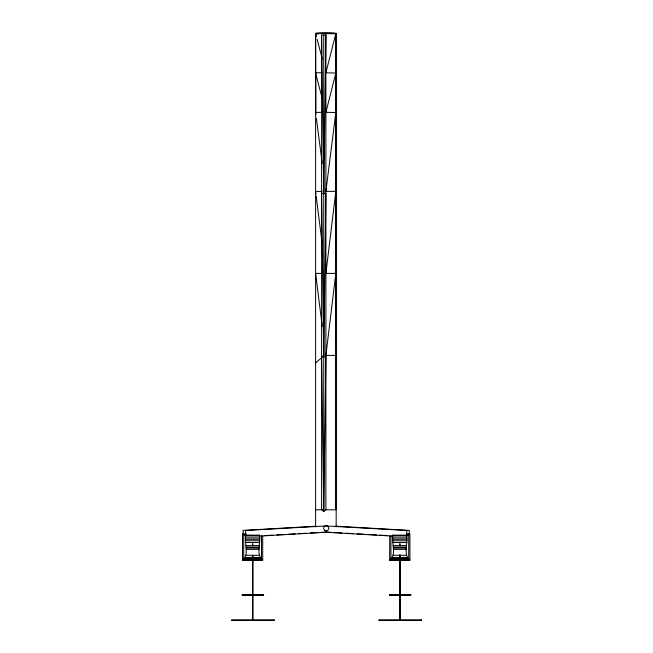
<?xml version="1.0" encoding="UTF-8"?>
<svg xmlns="http://www.w3.org/2000/svg" width="653" height="653" viewBox="0 0 653 653"><rect width="100%" height="100%" fill="white"/><g stroke="black" fill="none" stroke-linecap="round" stroke-linejoin="round"><path stroke-width="0.98" d="M321.611 35.025L323.749 193.892L325.896 193.19L323.749 357.069L321.611 355.771L323.749 511.438L325.896 355.771L323.749 357.069L321.611 193.19L323.749 193.892L325.896 35.025L321.611 35.025L321.611 509.805L323.749 511.438L325.896 509.805L335.822 509.805L335.822 33.662L315.611 33.458L315.872 114.414M244.271 559.768L242.492 560.021L243.381 559.784C249.185 553.042 244.263 543.198 245.667 535.142M391.482 559.768L389.702 560.021L390.592 559.784C396.395 553.042 391.482 543.198 392.877 535.142M260.939 559.768L262.718 560.021L261.829 559.784C256.025 553.042 260.947 543.198 259.543 535.142M408.149 559.768L409.929 560.021L409.039 559.784C403.236 553.042 408.158 543.198 406.762 535.142M325.765 531.917L330.834 532.326M326.451 525.959L406.876 530.481L406.558 535.958M409.088 534.448L409.325 530.407L335.479 526.155M335.822 33.662L325.896 72.752L335.822 73.095L325.896 112.292L335.822 112.52L325.896 191.378L335.822 191.378L325.896 273.395L335.822 273.395L325.896 355.403L335.822 355.403M392.608 535.142L408.052 535.142L409.333 534.04M315.611 362.888L322.207 357.273M315.93 526.212L243.096 530.407L243.332 534.448M264.775 535.599L272.889 535.134M276.954 534.897L284.055 534.489M288.112 534.252L295.213 533.844M298.258 533.664L306.371 533.199M310.428 532.962L318.55 532.497M321.594 532.326L326.655 531.917M260.172 536.08L326.337 532.26L326.239 530.66L326.092 532.26L392.249 536.08M316.542 112.406L322.158 112.34M321.921 72.752L315.448 72.752L322.329 98.791M316.542 191.378L322.158 191.378M322.158 273.395L315.611 273.395L322.256 326.394M315.611 509.805L323.325 509.805M262.718 536.04L262.718 560.176L242.492 560.176L242.492 534.04L246.091 534.04M406.329 534.04L409.929 534.04L409.929 560.176L389.702 560.176L389.702 536.04M259.812 535.142L244.369 535.142L243.087 534.04M245.667 535.999L259.543 535.999M392.877 535.999L406.762 535.999M245.593 537.884L259.616 537.884M392.804 537.884L406.827 537.884M245.561 539.264L259.649 539.264M392.771 539.264L406.86 539.264M245.561 540.766L259.649 540.766M392.771 540.766L406.86 540.766M245.601 542.521L259.616 542.521M392.812 542.521L406.827 542.521M245.871 545.582L259.339 545.582M393.082 545.582L406.558 545.582M246.042 547.083L259.176 547.083M393.253 547.083L406.386 547.083M246.091 548.047L259.119 548.047M393.302 548.047L406.329 548.047M246.091 549.353L259.119 549.353M393.302 549.353L406.329 549.353M246.042 555.279L259.168 555.279M393.253 555.279L406.378 555.279M245.226 557.474L259.984 557.474M392.437 557.474L407.194 557.474M244.663 558.323L260.547 558.323M391.873 558.323L407.758 558.323M244.059 559.107L261.151 559.107M391.269 559.107L408.362 559.107M243.381 559.784L261.829 559.784M390.592 559.784L409.039 559.784M242.655 559.956L262.563 559.956M389.865 559.956L409.774 559.956M242.19 594.94L263.608 594.94M389.392 594.94L410.81 594.94M315.611 527.004L315.611 33.458L332.793 33.638M333.879 532.497L341.992 532.962M346.049 533.199L353.151 533.607M357.207 533.844L364.309 534.252M368.374 534.489L376.487 534.954M379.532 535.134L387.645 535.599M242.492 534.04L244.255 534.562M315.611 33.458L316.379 36.405M317.154 39.351L322.296 58.999M316.395 118.413L322.247 163.397M315.611 191.378L315.987 194.382M316.24 196.382L322.256 244.385M325.969 525.959L245.552 530.481L245.863 535.958M408.696 534.742L408.696 559.352M400.101 545.777L400.101 543.745L399.669 543.745L399.669 545.777M400.101 554.96L400.101 619.926M399.889 555.785L399.889 619.926M399.669 554.96L399.669 619.926M390.935 535.729L390.935 559.352M336.173 33.458L336.173 527.004M325.896 33.205L325.896 509.805M323.749 35.025L323.749 511.438M261.486 535.729L261.486 559.352M252.899 545.777L252.899 543.745L252.474 543.745L252.474 545.777M252.899 555.981L252.899 619.926M252.687 555.785L252.687 619.926M252.474 555.981L252.474 619.926M243.724 534.742L243.724 559.352M318.623 34.029A10.285 0.808 0 0 1 318.019 32.936A10.285 0.808 0 0 1 331.789 32.797A10.285 0.808 0 0 1 334.801 33.858M263.608 594.728L242.19 594.728L242.19 595.152L263.608 595.152L263.608 594.728M410.81 594.728L389.392 594.728L389.392 595.152L410.81 595.152L410.81 594.728M274.325 619.926L231.48 619.926L231.48 620.35L274.325 620.35L274.325 619.926M421.52 619.926L378.675 619.926L378.675 620.35L421.52 620.35L421.52 619.926M324.819 530.342A2.571 2.571 0 0 0 328.794 528.342A2.571 2.571 0 0 0 325.072 525.894A2.571 2.571 0 0 0 324.819 530.342"/></g></svg>
